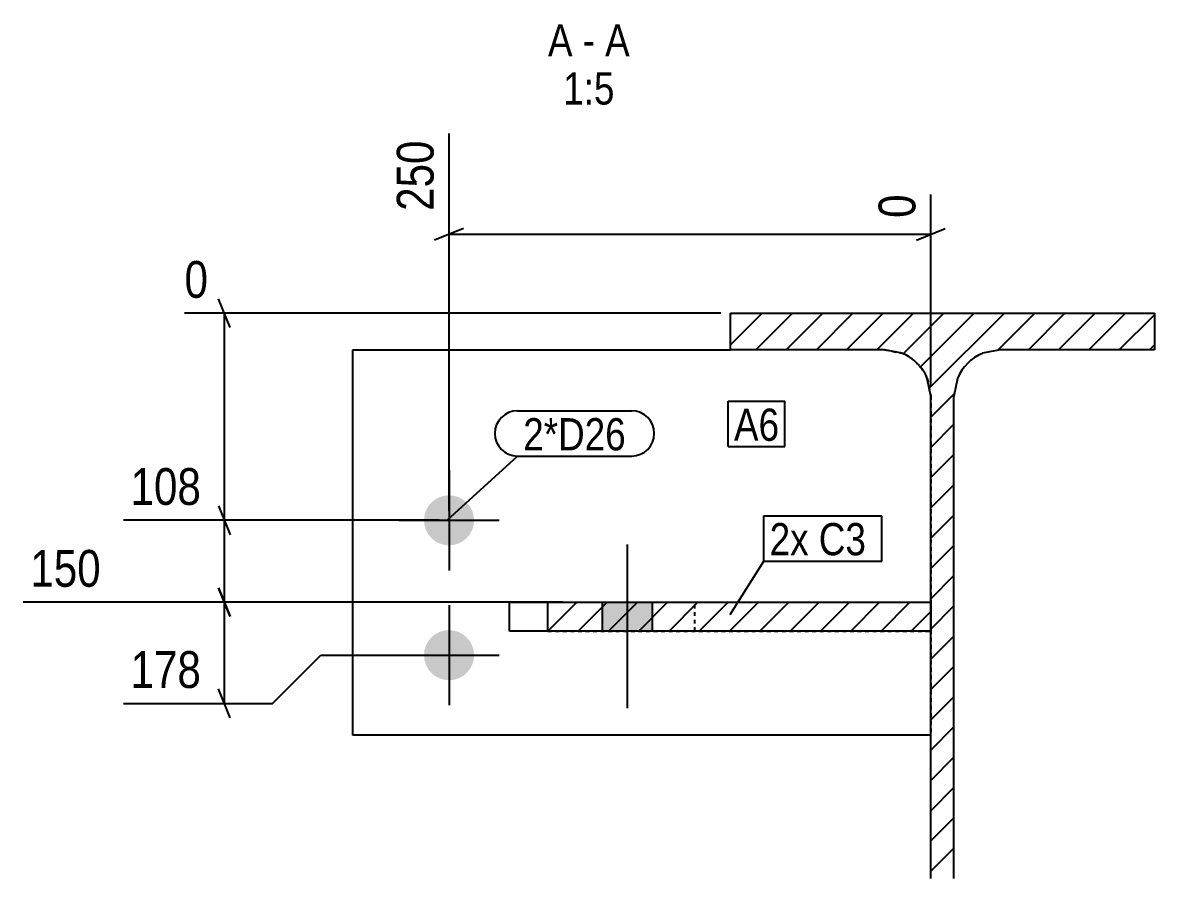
# Model space of a CAD drawing. Header units: millimetres. Extents: x 78 to 81970, y 20 to 5254.
# Drawn here: x 74783 to 75370, y 20 to 464 of the extents above; entities that cross this region are included whole.
import ezdxf

# ---------------------------------------------------------------- set-up
doc = ezdxf.new("R2010")
doc.units = ezdxf.units.MM
doc.linetypes.add('DXK_LINE_DOT2', pattern=[3.9198, 1.9599, -1.9599])
for name, color, linetype in [('MÅLSÆTNING', 7, 'Continuous'), ('STÅL', 7, 'Continuous'), ('TEKST', 7, 'Continuous')]:
    doc.layers.add(name, color=color, linetype=linetype)
doc.styles.add('Arial Narrow', font='ARIALN.TTF', dxfattribs={"height": 0.2})

msp = doc.modelspace()

# ---------------------------------------------------------------- hatches: boundary and pattern name
at = {"layer": 'STÅL', "linetype": 'Continuous'}
h = msp.add_hatch(dxfattribs=at)
h.set_pattern_fill('', scale=3.5, style=0, pattern_type=0)
h.set_pattern_definition([(45, (75266.304, 20), (-7.85772, 7.85772), [])])
h.paths.add_polyline_path([(75254.3, 20), (75266.3, 20), (75266.3, 270.35), (75268.13, 279.54), (75273.33, 287.32), (75281.12, 292.53), (75290.3, 294.35), (75370.3, 294.35), (75370.3, 313.35), (75150.3, 313.35), (75150.3, 294.35), (75230.3, 294.35), (75239.49, 292.53), (75247.27, 287.32), (75252.48, 279.54), (75254.3, 270.35)])
for points in [[(75004.3, 218.85, -1), (75004.3, 192.85, -1)], [(75109.76, 163.36), (75083.76, 163.36), (75083.76, 148.36), (75109.76, 148.36)], [(75004.3, 148.85, -1), (75004.3, 122.85, -1)]]:
    msp.add_hatch(color=96, dxfattribs=at).paths.add_polyline_path(points)
h = msp.add_hatch(dxfattribs=at)
h.set_pattern_fill('', scale=3.5, style=0, pattern_type=0)
h.set_pattern_definition([(45, (75055.591, 148.357), (-7.8577, 7.8577), [])])
h.paths.add_polyline_path([(75055.59, 163.36), (75055.59, 148.36), (75254.3, 148.36), (75254.3, 163.36)])

# ---------------------------------------------------------------- linework, layer by layer
at = {"layer": 'MÅLSÆTNING', "color": 7, "linetype": 'Continuous'}
for p, q in [((75004.3, 210.85), (75004.3, 406.68)), ((75254.3, 275.35), (75254.3, 375.02)), ((75011.8, 357.33), (74996.8, 351.33)), ((75004.3, 354.33), (75254.3, 354.33)), ((75246.8, 351.33), (75261.8, 357.33)), ((74890.74, 305.85), (74884.74, 320.85)), ((75145.3, 313.35), (74867.05, 313.35)), ((74887.74, 205.85), (74887.74, 313.35)), ((74884.74, 213.35), (74890.74, 198.35)), ((74884.74, 213.35), (74890.74, 198.35)), ((74999.3, 205.85), (74835.39, 205.85)), ((74999.3, 205.85), (74835.39, 205.85)), ((74887.74, 163.36), (74887.74, 205.85)), ((74890.74, 155.86), (74884.74, 170.86)), ((74884.74, 170.86), (74890.74, 155.86)), ((75063.3, 163.36), (74783.39, 163.36)), ((75063.3, 163.36), (74783.39, 163.36)), ((74887.74, 110.85), (74887.74, 163.36)), ((74912.74, 110.85), (74937.74, 135.85)), ((74937.74, 135.85), (74999.3, 135.85)), ((74890.74, 103.35), (74884.74, 118.35)), ((74835.39, 110.85), (74912.74, 110.85))]:
    msp.add_line(p, q, dxfattribs=at)
at = {"layer": 'STÅL', "color": 2, "linetype": 'Continuous'}
for p, q in [((75150.3, 294.35), (75150.3, 313.35)), ((75150.3, 313.35), (75370.3, 313.35)), ((75370.3, 313.35), (75370.3, 294.35)), ((75230.3, 294.35), (75150.3, 294.35)), ((75239.49, 292.53), (75230.3, 294.35)), ((75290.3, 294.35), (75281.12, 292.53)), ((75370.3, 294.35), (75290.3, 294.35)), ((75254.3, 270.35), (75252.48, 279.54)), ((75268.13, 279.54), (75266.3, 270.35)), ((75254.3, 20), (75254.3, 270.35)), ((75266.3, 20), (75266.3, 270.35))]:
    msp.add_line(p, q, dxfattribs=at)
at = {"layer": 'STÅL', "color": 4, "linetype": 'Continuous'}
for p, q in [((74954.3, 94.35), (74954.3, 294.35)), ((74954.3, 294.35), (75150.3, 294.35)), ((75035.74, 148.36), (75035.74, 163.36)), ((75035.74, 163.36), (75055.59, 163.36)), ((75055.59, 148.36), (75055.59, 163.36)), ((75055.59, 163.36), (75254.3, 163.36)), ((75254.3, 163.36), (75254.3, 148.36)), ((75055.59, 148.36), (75035.74, 148.36)), ((75254.3, 148.36), (75055.59, 148.36)), ((75254.3, 94.35), (74954.3, 94.35))]:
    msp.add_line(p, q, dxfattribs=at)
at = {"layer": 'STÅL', "color": 30, "linetype": 'DXK_LINE_DOT2'}
for p, q in [((75230.3, 294.35), (75150.3, 294.35)), ((75230.3, 294.35), (75239.49, 292.53)), ((75252.48, 279.54), (75254.3, 270.35)), ((75254.3, 270.35), (75254.3, 94.35)), ((75035.74, 163.36), (75254.3, 163.36)), ((75035.74, 148.36), (75035.74, 163.36)), ((75055.59, 163.36), (75254.3, 163.36)), ((75131.8, 148.36), (75131.8, 163.36)), ((75131.8, 163.36), (75131.8, 163.36)), ((75254.3, 148.36), (75035.74, 148.36)), ((75055.59, 148.36), (75254.3, 148.36))]:
    msp.add_line(p, q, dxfattribs=at)
at = {"layer": 'STÅL', "color": 96, "linetype": 'Continuous'}
for p, q in [((75004.3, 231.85), (75004.3, 179.85)), ((74978.3, 205.85), (75030.3, 205.85)), ((75096.76, 193.36), (75096.76, 108.36)), ((75004.3, 161.85), (75004.3, 109.85)), ((75083.76, 163.36), (75083.76, 148.36)), ((75109.76, 163.36), (75109.76, 148.36)), ((74978.3, 135.85), (75030.3, 135.85))]:
    msp.add_line(p, q, dxfattribs=at)
at = {"layer": 'STÅL', "color": 96, "linetype": 'DXK_LINE_DOT2'}
for p, q in [((75096.76, 193.36), (75096.76, 108.36)), ((75083.76, 163.36), (75083.76, 148.36)), ((75109.76, 163.36), (75109.76, 148.36))]:
    msp.add_line(p, q, dxfattribs=at)
at = {"layer": 'STÅL', "color": 30, "linetype": 'DXK_LINE_DOT2'}
msp.add_arc((75230.3, 270.35), 24, 22.5, 67.5, dxfattribs=at)
at = {"layer": 'STÅL', "color": 2, "linetype": 'Continuous'}
for centre, start, end in [((75230.3, 270.35), 22.5, 67.5), ((75290.3, 270.35), 112.5, 157.5)]:
    msp.add_arc(centre, 24, start, end, dxfattribs=at)
at = {"layer": 'TEKST', "color": 7, "linetype": 'Continuous'}
for p, q in [((75149.17, 267.62), (75178.62, 267.62)), ((75149.17, 244.12), (75149.17, 267.62)), ((75178.62, 244.12), (75178.62, 267.62)), ((75039.8, 262.68), (75099.08, 262.68)), ((75149.17, 244.12), (75178.62, 244.12)), ((75003.29, 205.99), (75039.8, 239.18)), ((75039.8, 239.18), (75099.08, 239.18)), ((75167.67, 208.23), (75228.93, 208.23)), ((75167.67, 184.73), (75167.67, 208.23)), ((75228.93, 184.73), (75228.93, 208.23)), ((75150.17, 156.93), (75167.67, 184.73)), ((75167.67, 184.73), (75228.93, 184.73))]:
    msp.add_line(p, q, dxfattribs=at)
for centre, start, end in [((75039.8, 250.93), 90, 270), ((75099.08, 250.93), 270, 90)]:
    msp.add_arc(centre, 11.75, start, end, dxfattribs=at)

# ---------------------------------------------------------------- wipeouts: each hides what was drawn before it
at = {"color": 0, "linetype": 'Continuous'}
for points, layer in [([(75000.3, 407.04), (74972.3, 407.04), (74972.3, 362.48), (75000.3, 362.48)], 'MÅLSÆTNING'), ([(74879.6, 209.85), (74879.6, 237.85), (74835.04, 237.85), (74835.04, 209.85)], 'MÅLSÆTNING'), ([(74827.6, 167.36), (74827.6, 195.36), (74783.04, 195.36), (74783.04, 167.36)], 'MÅLSÆTNING'), ([(74879.6, 114.85), (74879.6, 142.85), (74835.04, 142.85), (74835.04, 114.85)], 'MÅLSÆTNING'), ([(75068.41, 446.68), (75068.41, 464.18), (75055.63, 464.18), (75055.63, 446.68)], 'TEKST'), ([(75080.04, 446.68), (75080.04, 464.18), (75073.66, 464.18), (75073.66, 446.68)], 'TEKST'), ([(75098.07, 446.68), (75098.07, 464.18), (75085.29, 464.18), (75085.29, 446.68)], 'TEKST'), ([(75090.18, 421.68), (75090.18, 439.18), (75063.52, 439.18), (75063.52, 421.68)], 'TEKST')]:
    msp.add_wipeout(points, dxfattribs=at).dxf.layer = layer
at = {"color": 0}
msp.add_wipeout([(75096.08, 242.18), (75096.08, 259.68), (75042.8, 259.68), (75042.8, 242.18)], dxfattribs=at).dxf.layer = 'TEKST'

# ---------------------------------------------------------------- next in the draw order: texts
at = {"layer": 'MÅLSÆTNING', "color": 3, "linetype": 'Continuous', "style": 'Arial Narrow'}
msp.add_text('250', height=19.089, rotation=90.00021, dxfattribs=at).set_placement((74996.3, 366.48))
for s, p in [('108', (74839.04, 213.85)), ('150', (74787.04, 171.36)), ('178', (74839.04, 118.85))]:
    msp.add_text(s, height=19.089, dxfattribs=at).set_placement(p)
at = {"layer": 'TEKST', "color": 3, "linetype": 'Continuous', "style": 'Arial Narrow'}
for s, height, p in [('A', 16.7, (75055.63, 446.68)), ('A', 16.7, (75085.29, 446.68)), ('-', 16.7, (75073.66, 446.68)), ('1:5', 16.702, (75063.52, 421.68))]:
    msp.add_text(s, height=height, dxfattribs=at).set_placement(p)

# ---------------------------------------------------------------- next in the draw order: wipeouts: each hides what was drawn before it
at = {"color": 0, "linetype": 'Continuous'}
for points in [[(75250.3, 379.02), (75222.3, 379.02), (75222.3, 358.83), (75250.3, 358.83)], [(74883.24, 317.35), (74883.24, 345.35), (74863.05, 345.35), (74863.05, 317.35)]]:
    msp.add_wipeout(points, dxfattribs=at).dxf.layer = 'MÅLSÆTNING'
at = {"color": 0}
for points in [[(75175.62, 247.12), (75175.62, 264.62), (75152.17, 264.62), (75152.17, 247.12)], [(75096.08, 242.18), (75096.08, 259.68), (75042.8, 259.68), (75042.8, 242.18)], [(75190.92, 187.73), (75190.92, 205.23), (75170.67, 205.23), (75170.67, 187.73)], [(75220.68, 187.73), (75220.68, 205.23), (75196.17, 205.23), (75196.17, 187.73)]]:
    msp.add_wipeout(points, dxfattribs=at).dxf.layer = 'TEKST'

# ---------------------------------------------------------------- next in the draw order: texts
at = {"layer": 'MÅLSÆTNING', "color": 3, "linetype": 'Continuous', "style": 'Arial Narrow'}
msp.add_text('0', height=19.09, rotation=90.00021, dxfattribs=at).set_placement((75246.3, 362.83))
msp.add_text('0', height=19.09, dxfattribs=at).set_placement((74867.05, 321.35))
at = {"layer": 'TEKST', "color": 3, "style": 'Arial Narrow'}
msp.add_text('2*D26', height=16.702, dxfattribs=at).set_placement((75042.8, 242.18))

# ---------------------------------------------------------------- next in the draw order: wipeouts: each hides what was drawn before it
at = {"color": 0}
for points in [[(75175.62, 247.12), (75175.62, 264.62), (75152.17, 264.62), (75152.17, 247.12)], [(75190.92, 187.73), (75190.92, 205.23), (75170.67, 205.23), (75170.67, 187.73)], [(75220.68, 187.73), (75220.68, 205.23), (75196.17, 205.23), (75196.17, 187.73)]]:
    msp.add_wipeout(points, dxfattribs=at).dxf.layer = 'TEKST'

# ---------------------------------------------------------------- next in the draw order: texts
at = {"layer": 'TEKST', "color": 3, "style": 'Arial Narrow'}
for s, p in [('A6', (75152.17, 247.12)), ('2x', (75170.67, 187.73)), ('C3', (75196.17, 187.73))]:
    msp.add_text(s, height=16.702, dxfattribs=at).set_placement(p)

doc.saveas('drawing.dxf')
